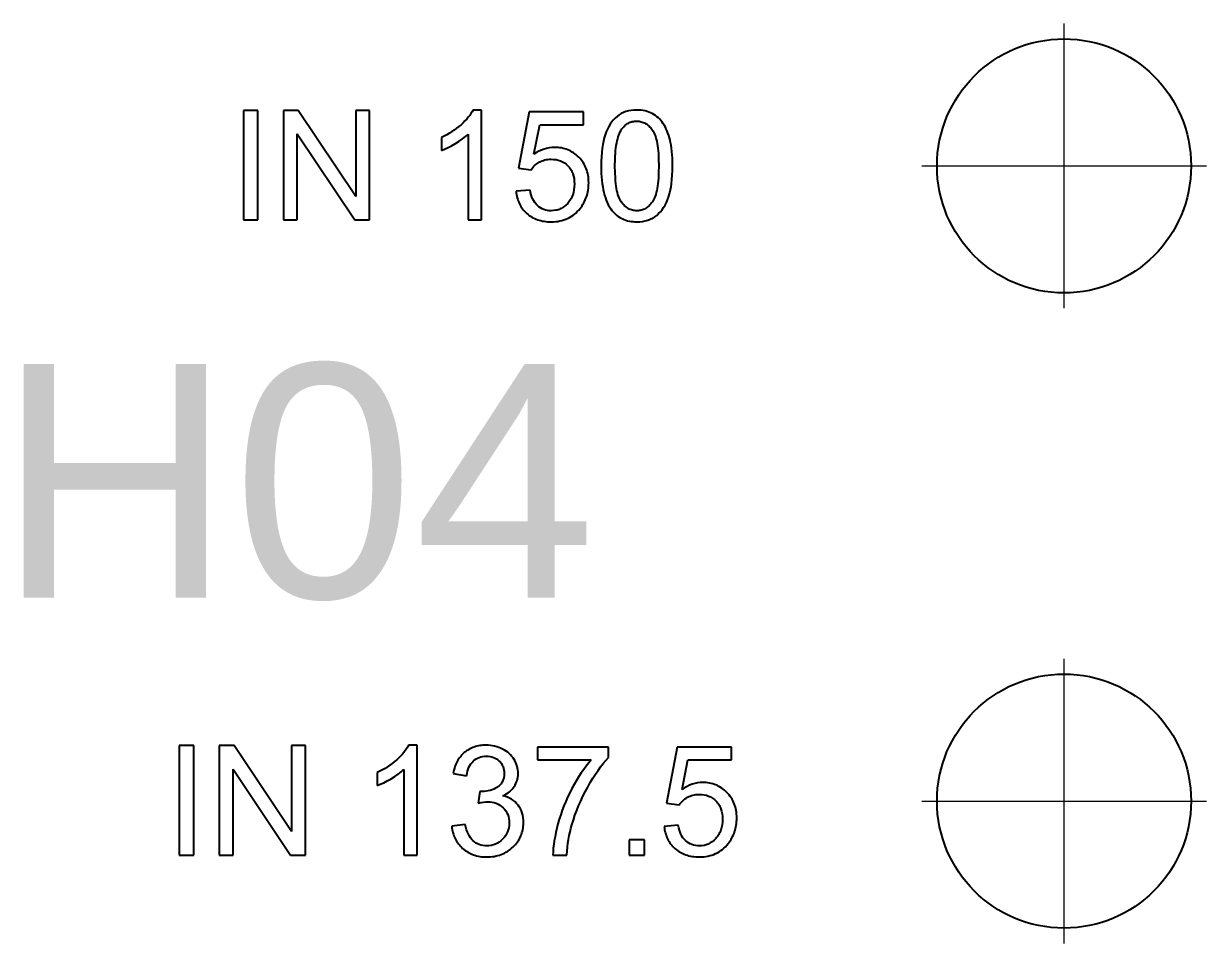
# Model space of a CAD drawing. Header units: millimetres. Extents: x 40 to 1360, y 134 to 546.
# Drawn here: x 313.45 to 336.73, y 401.63 to 419.73 of the extents above; entities that cross this region are included whole.
import ezdxf

# ---------------------------------------------------------------- set-up
doc = ezdxf.new("R2010")
doc.units = ezdxf.units.MM
doc.linetypes.add('WP_HIDDEN', pattern=[2.3, 1.5, -0.8])
for name, color, linetype, lineweight in [('ANNOTATIONS', 7, 'CONTINUOUS', 18), ('HIDDEN', 7, 'WP_HIDDEN', 13), ('VISIBLE', 7, 'CONTINUOUS', 25)]:
    doc.layers.add(name, color=color, linetype=linetype, lineweight=lineweight)
doc.styles.add('CJK', font='Arial Unicode.ttf')

msp = doc.modelspace()

# ---------------------------------------------------------------- linework, layer by layer
at = {"layer": 'ANNOTATIONS'}
for p, q in [((333.92538, 414.12538), (333.92538, 419.72538)), ((331.12538, 416.92538), (336.72538, 416.92538)), ((333.92538, 401.62538), (333.92538, 407.22538)), ((331.12538, 404.42538), (336.72538, 404.42538))]:
    msp.add_line(p, q, dxfattribs=at)
at = {"layer": 'HIDDEN', "ltscale": 2}
msp.add_line((321.97323, 403.63498), (321.98973, 403.60958), dxfattribs=at)
at = {"layer": 'VISIBLE'}
for p, q in [((317.77856, 418.01656), (317.77856, 415.86212)), ((318.06366, 418.01656), (317.77856, 418.01656)), ((318.06366, 415.86212), (318.06366, 418.01656)), ((318.56333, 418.01656), (318.56333, 415.86212)), ((318.85578, 418.01656), (318.56333, 418.01656)), ((319.98737, 416.32504), (318.85578, 418.01656)), ((319.98737, 418.01656), (319.98737, 416.32504)), ((320.26072, 418.01656), (319.98737, 418.01656)), ((320.26072, 415.86212), (320.26072, 418.01656)), ((322.27587, 417.99034), (322.25406, 417.95502)), ((322.29466, 418.02538), (322.27587, 417.99034)), ((322.46513, 418.02538), (322.29466, 418.02538)), ((322.46513, 415.86212), (322.46513, 418.02538)), ((323.39833, 417.98717), (323.18965, 416.88056)), ((324.46967, 417.98717), (323.39833, 417.98717)), ((324.46967, 417.7344), (324.46967, 417.98717)), ((325.30386, 417.99378), (325.25634, 417.97601)), ((325.35388, 418.00761), (325.30386, 417.99378)), ((325.40641, 418.01748), (325.35388, 418.00761)), ((325.46144, 418.0234), (325.40641, 418.01748)), ((325.51897, 418.02538), (325.46144, 418.0234)), ((325.56166, 418.02429), (325.51897, 418.02538)), ((325.60301, 418.02102), (325.56166, 418.02429)), ((325.64304, 418.01556), (325.60301, 418.02102)), ((325.68173, 418.00793), (325.64304, 418.01556)), ((325.71909, 417.99811), (325.68173, 418.00793)), ((325.75512, 417.98611), (325.71909, 417.99811)), ((325.78982, 417.97193), (325.75512, 417.98611)), ((322.09952, 417.77431), (322.05952, 417.73734)), ((322.13649, 417.811), (322.09952, 417.77431)), ((322.17043, 417.84742), (322.13649, 417.811)), ((322.20134, 417.88356), (322.17043, 417.84742)), ((322.22921, 417.91943), (322.20134, 417.88356)), ((322.25406, 417.95502), (322.22921, 417.91943)), ((325.02325, 417.78922), (324.99285, 417.74597)), ((325.05605, 417.82914), (325.02325, 417.78922)), ((325.09122, 417.86573), (325.05605, 417.82914)), ((325.12879, 417.89899), (325.09122, 417.86573)), ((325.1688, 417.92861), (325.12879, 417.89899)), ((325.21132, 417.95429), (325.1688, 417.92861)), ((325.25634, 417.97601), (325.21132, 417.95429)), ((325.31695, 417.74613), (325.33427, 417.75758)), ((325.33427, 417.75758), (325.35217, 417.76783)), ((325.35217, 417.76783), (325.37064, 417.77687)), ((325.37064, 417.77687), (325.38969, 417.78471)), ((325.38969, 417.78471), (325.40931, 417.79134)), ((325.40931, 417.79134), (325.42951, 417.79676)), ((325.42951, 417.79676), (325.45028, 417.80098)), ((325.45028, 417.80098), (325.47162, 417.804)), ((325.47162, 417.804), (325.49354, 417.8058)), ((325.49354, 417.8058), (325.51603, 417.80641)), ((325.51603, 417.80641), (325.53894, 417.80572)), ((325.53894, 417.80572), (325.56137, 417.80367)), ((325.56137, 417.80367), (325.58333, 417.80026)), ((325.58333, 417.80026), (325.60481, 417.79548)), ((325.60481, 417.79548), (325.62581, 417.78933)), ((325.62581, 417.78933), (325.64633, 417.78181)), ((325.64633, 417.78181), (325.66638, 417.77293)), ((325.66638, 417.77293), (325.68596, 417.76269)), ((325.68596, 417.76269), (325.70505, 417.75107)), ((325.70505, 417.75107), (325.72367, 417.73809)), ((325.82318, 417.95557), (325.78982, 417.97193)), ((325.85517, 417.93716), (325.82318, 417.95557)), ((325.88573, 417.91681), (325.85517, 417.93716)), ((325.91487, 417.89454), (325.88573, 417.91681)), ((325.94259, 417.87034), (325.91487, 417.89454)), ((325.96888, 417.8442), (325.94259, 417.87034)), ((325.99375, 417.81614), (325.96888, 417.8442)), ((326.01719, 417.78615), (325.99375, 417.81614)), ((326.03921, 417.75424), (326.01719, 417.78615)), ((326.05995, 417.72046), (326.03921, 417.75424)), ((318.83667, 417.5551), (319.96827, 415.86212)), ((318.83667, 415.86212), (318.83667, 417.5551)), ((321.77901, 417.53949), (321.72615, 417.51134)), ((321.83012, 417.56902), (321.77901, 417.53949)), ((321.87949, 417.59993), (321.83012, 417.56902)), ((321.92712, 417.63221), (321.87949, 417.59993)), ((321.973, 417.66588), (321.92712, 417.63221)), ((322.01713, 417.70092), (321.973, 417.66588)), ((322.05952, 417.73734), (322.01713, 417.70092)), ((322.14912, 417.5022), (322.17579, 417.52498)), ((322.17579, 417.52498), (322.2006, 417.54776)), ((322.2006, 417.54776), (322.2006, 415.86212)), ((323.49385, 417.15537), (323.60995, 417.7344)), ((323.60995, 417.7344), (324.46967, 417.7344)), ((324.89512, 417.53967), (324.8767, 417.47911)), ((324.91597, 417.59624), (324.89512, 417.53967)), ((324.93921, 417.64948), (324.91597, 417.59624)), ((324.96484, 417.69939), (324.93921, 417.64948)), ((324.99285, 417.74597), (324.96484, 417.69939)), ((325.15298, 417.49644), (325.16526, 417.53279)), ((325.16526, 417.53279), (325.1786, 417.56652)), ((325.1786, 417.56652), (325.19302, 417.59765)), ((325.19302, 417.59765), (325.2085, 417.62618)), ((325.2085, 417.62618), (325.22505, 417.6521)), ((325.22505, 417.6521), (325.25339, 417.68826)), ((325.25339, 417.68826), (325.26841, 417.70454)), ((325.26841, 417.70454), (325.28402, 417.71961)), ((325.28402, 417.71961), (325.3002, 417.73347)), ((325.3002, 417.73347), (325.31695, 417.74613)), ((325.72367, 417.73809), (325.74181, 417.72375)), ((325.74181, 417.72375), (325.75948, 417.70804)), ((325.75948, 417.70804), (325.77667, 417.69096)), ((325.77667, 417.69096), (325.79339, 417.67251)), ((325.79339, 417.67251), (325.80962, 417.6527)), ((325.80962, 417.6527), (325.82538, 417.63152)), ((325.82538, 417.63152), (325.84042, 417.60827)), ((325.84042, 417.60827), (325.85449, 417.58222)), ((325.85449, 417.58222), (325.86759, 417.55339)), ((325.86759, 417.55339), (325.87971, 417.52176)), ((325.87971, 417.52176), (325.89087, 417.48735)), ((326.07953, 417.68489), (326.05995, 417.72046)), ((326.09797, 417.64753), (326.07953, 417.68489)), ((326.11526, 417.60838), (326.09797, 417.64753)), ((326.13141, 417.56744), (326.11526, 417.60838)), ((326.1464, 417.5247), (326.13141, 417.56744)), ((326.16025, 417.48018), (326.1464, 417.5247)), ((321.72615, 417.51134), (321.67154, 417.48456)), ((321.67154, 417.48456), (321.67154, 417.22885)), ((321.73524, 417.25448), (321.80289, 417.2858)), ((321.80289, 417.2858), (321.87449, 417.32282)), ((321.87449, 417.32282), (321.95003, 417.36553)), ((321.95003, 417.36553), (322.02384, 417.41108)), ((322.02384, 417.41108), (322.0902, 417.45664)), ((322.0902, 417.45664), (322.14912, 417.5022)), ((323.84796, 417.28846), (323.79558, 417.28213)), ((323.90094, 417.29058), (323.84796, 417.28846)), ((323.93586, 417.28981), (323.90094, 417.29058)), ((323.9701, 417.28752), (323.93586, 417.28981)), ((324.00365, 417.2837), (323.9701, 417.28752)), ((324.03651, 417.27836), (324.00365, 417.2837)), ((324.84721, 417.344), (324.83616, 417.26945)), ((324.86073, 417.41388), (324.84721, 417.344)), ((324.8767, 417.47911), (324.86073, 417.41388)), ((325.1076, 417.27563), (325.11454, 417.325)), ((325.11454, 417.325), (325.12255, 417.37177)), ((325.12255, 417.37177), (325.13162, 417.41593)), ((325.13162, 417.41593), (325.14176, 417.45749)), ((325.14176, 417.45749), (325.15298, 417.49644)), ((325.89087, 417.48735), (325.90106, 417.45014)), ((325.90106, 417.45014), (325.91027, 417.41015)), ((325.91027, 417.41015), (325.91852, 417.36736)), ((325.91852, 417.36736), (325.9258, 417.32179)), ((325.9258, 417.32179), (325.9321, 417.27342)), ((326.17295, 417.43386), (326.16025, 417.48018)), ((326.18431, 417.3846), (326.17295, 417.43386)), ((326.19416, 417.33122), (326.18431, 417.3846)), ((326.2025, 417.27373), (326.19416, 417.33122)), ((321.67154, 417.22885), (321.73524, 417.25448)), ((323.54265, 417.18706), (323.49385, 417.15537)), ((323.59204, 417.21452), (323.54265, 417.18706)), ((323.64203, 417.23776), (323.59204, 417.21452)), ((323.69262, 417.25677), (323.64203, 417.23776)), ((323.7438, 417.27156), (323.69262, 417.25677)), ((323.73802, 417.04875), (323.76803, 417.05328)), ((323.79558, 417.28213), (323.7438, 417.27156)), ((323.76803, 417.05328), (323.79882, 417.056)), ((323.79882, 417.056), (323.83039, 417.05691)), ((323.83039, 417.05691), (323.8806, 417.05486)), ((323.8806, 417.05486), (323.92835, 417.04873)), ((324.06868, 417.27149), (324.03651, 417.27836)), ((324.10016, 417.26309), (324.06868, 417.27149)), ((324.13095, 417.25316), (324.10016, 417.26309)), ((324.16106, 417.24171), (324.13095, 417.25316)), ((324.19047, 417.22873), (324.16106, 417.24171)), ((324.2192, 417.21423), (324.19047, 417.22873)), ((324.24723, 417.19819), (324.2192, 417.21423)), ((324.27458, 417.18063), (324.24723, 417.19819)), ((324.30124, 417.16154), (324.27458, 417.18063)), ((324.32721, 417.14093), (324.30124, 417.16154)), ((324.35249, 417.11879), (324.32721, 417.14093)), ((324.37709, 417.09512), (324.35249, 417.11879)), ((324.40058, 417.07025), (324.37709, 417.09512)), ((324.42255, 417.04451), (324.40058, 417.07025)), ((324.82141, 417.10637), (324.81773, 417.01784)), ((324.82756, 417.19024), (324.82141, 417.10637)), ((324.83616, 417.26945), (324.82756, 417.19024)), ((325.08838, 416.92464), (325.09051, 417.05206)), ((325.09051, 417.05206), (325.09318, 417.11186)), ((325.09318, 417.11186), (325.09692, 417.16906)), ((325.09692, 417.16906), (325.10172, 417.22365)), ((325.10172, 417.22365), (325.1076, 417.27563)), ((325.9321, 417.27342), (325.93744, 417.22227)), ((325.93744, 417.22227), (325.9418, 417.16832)), ((325.9418, 417.16832), (325.94763, 417.05206)), ((325.94763, 417.05206), (325.94957, 416.92464)), ((326.20932, 417.21214), (326.2025, 417.27373)), ((326.21462, 417.14643), (326.20932, 417.21214)), ((326.21841, 417.07661), (326.21462, 417.14643)), ((326.22069, 417.00268), (326.21841, 417.07661)), ((323.18965, 416.88056), (323.43801, 416.84822)), ((323.43801, 416.84822), (323.45339, 416.87083)), ((323.45339, 416.87083), (323.47016, 416.89236)), ((323.47016, 416.89236), (323.4883, 416.91281)), ((323.4883, 416.91281), (323.50782, 416.93218)), ((323.50782, 416.93218), (323.52871, 416.95047)), ((323.52871, 416.95047), (323.55099, 416.96768)), ((323.55099, 416.96768), (323.57464, 416.98381)), ((323.57464, 416.98381), (323.59967, 416.99886)), ((323.59967, 416.99886), (323.62577, 417.01246)), ((323.62577, 417.01246), (323.65266, 417.02426)), ((323.65266, 417.02426), (323.68033, 417.03423)), ((323.68033, 417.03423), (323.70878, 417.0424)), ((323.70878, 417.0424), (323.73802, 417.04875)), ((323.92835, 417.04873), (323.97365, 417.03852)), ((323.97365, 417.03852), (324.01648, 417.02421)), ((324.01648, 417.02421), (324.05686, 417.00582)), ((324.05686, 417.00582), (324.09479, 416.98334)), ((324.09479, 416.98334), (324.13025, 416.95677)), ((324.13025, 416.95677), (324.16326, 416.92611)), ((324.16326, 416.92611), (324.17865, 416.90939)), ((324.17865, 416.90939), (324.19305, 416.89192)), ((324.19305, 416.89192), (324.20646, 416.87371)), ((324.20646, 416.87371), (324.21888, 416.85475)), ((324.21888, 416.85475), (324.2303, 416.83504)), ((324.2303, 416.83504), (324.24072, 416.81458)), ((324.44301, 417.0179), (324.42255, 417.04451)), ((324.46196, 416.99041), (324.44301, 417.0179)), ((324.47939, 416.96205), (324.46196, 416.99041)), ((324.4953, 416.93282), (324.47939, 416.96205)), ((324.5097, 416.90271), (324.4953, 416.93282)), ((324.52258, 416.87174), (324.5097, 416.90271)), ((324.53394, 416.83989), (324.52258, 416.87174)), ((324.5438, 416.80717), (324.53394, 416.83989)), ((324.81773, 417.01784), (324.8165, 416.92464)), ((324.8165, 416.92464), (324.81733, 416.8501)), ((324.81733, 416.8501), (324.81983, 416.77819)), ((325.09032, 416.79756), (325.08838, 416.92464)), ((325.94957, 416.92464), (325.94763, 416.79789)), ((326.21657, 416.7442), (326.22023, 416.83214)), ((326.22023, 416.83214), (326.22144, 416.92464)), ((326.22144, 416.92464), (326.22069, 417.00268)), ((324.24072, 416.81458), (324.25016, 416.79338)), ((324.25016, 416.79338), (324.2586, 416.77144)), ((324.2586, 416.77144), (324.2725, 416.72531)), ((324.2725, 416.72531), (324.28244, 416.67619)), ((324.28244, 416.67619), (324.28839, 416.62409)), ((324.28839, 416.62409), (324.29038, 416.569)), ((324.55213, 416.77357), (324.5438, 416.80717)), ((324.55895, 416.73911), (324.55213, 416.77357)), ((324.56426, 416.70377), (324.55895, 416.73911)), ((324.56804, 416.66755), (324.56426, 416.70377)), ((324.57032, 416.63047), (324.56804, 416.66755)), ((324.57108, 416.59251), (324.57032, 416.63047)), ((324.57041, 416.55627), (324.57108, 416.59251)), ((324.81983, 416.77819), (324.82399, 416.70892)), ((324.82399, 416.70892), (324.82982, 416.6423)), ((324.82982, 416.6423), (324.83731, 416.57831)), ((325.09614, 416.68156), (325.09032, 416.79756)), ((325.1005, 416.62772), (325.09614, 416.68156)), ((325.10584, 416.57666), (325.1005, 416.62772)), ((325.93744, 416.62843), (325.9321, 416.57745)), ((325.9418, 416.68216), (325.93744, 416.62843)), ((325.94763, 416.79789), (325.9418, 416.68216)), ((326.20197, 416.58204), (326.21049, 416.66084)), ((326.21049, 416.66084), (326.21657, 416.7442)), ((323.42037, 416.44996), (323.14262, 416.42645)), ((323.14262, 416.42645), (323.14655, 416.39288)), ((323.14655, 416.39288), (323.15172, 416.36015)), ((323.15172, 416.36015), (323.15814, 416.32827)), ((323.42936, 416.40083), (323.42037, 416.44996)), ((323.4409, 416.35485), (323.42936, 416.40083)), ((323.45499, 416.31201), (323.4409, 416.35485)), ((324.25731, 416.35444), (324.24853, 416.33092)), ((324.27178, 416.40367), (324.25731, 416.35444)), ((324.28211, 416.45584), (324.27178, 416.40367)), ((324.28831, 416.51095), (324.28211, 416.45584)), ((324.29038, 416.569), (324.28831, 416.51095)), ((324.53845, 416.35181), (324.5471, 416.38433)), ((324.5471, 416.38433), (324.55443, 416.41748)), ((324.55443, 416.41748), (324.56042, 416.45125)), ((324.56042, 416.45125), (324.56508, 416.48563)), ((324.56508, 416.48563), (324.56841, 416.52064)), ((324.56841, 416.52064), (324.57041, 416.55627)), ((324.83731, 416.57831), (324.84647, 416.51697)), ((324.84647, 416.51697), (324.85729, 416.45826)), ((324.85729, 416.45826), (324.86977, 416.4022)), ((324.86977, 416.4022), (324.88392, 416.34878)), ((325.11215, 416.52836), (325.10584, 416.57666)), ((325.11942, 416.48284), (325.11215, 416.52836)), ((325.12767, 416.4401), (325.11942, 416.48284)), ((325.13689, 416.40012), (325.12767, 416.4401)), ((325.14707, 416.36292), (325.13689, 416.40012)), ((325.15823, 416.32849), (325.14707, 416.36292)), ((325.89087, 416.3639), (325.87971, 416.32945)), ((325.90106, 416.4011), (325.89087, 416.3639)), ((325.91027, 416.44105), (325.90106, 416.4011)), ((325.91852, 416.48376), (325.91027, 416.44105)), ((325.9258, 416.52923), (325.91852, 416.48376)), ((325.9321, 416.57745), (325.9258, 416.52923)), ((326.14355, 416.31255), (326.16181, 416.37307)), ((326.16181, 416.37307), (326.17763, 416.43816)), ((326.17763, 416.43816), (326.19102, 416.50782)), ((326.19102, 416.50782), (326.20197, 416.58204)), ((323.15814, 416.32827), (323.16581, 416.29721)), ((323.16581, 416.29721), (323.17472, 416.267)), ((323.17472, 416.267), (323.18488, 416.23763)), ((323.18488, 416.23763), (323.19629, 416.20909)), ((323.19629, 416.20909), (323.20893, 416.18139)), ((323.20893, 416.18139), (323.22283, 416.15453)), ((323.22283, 416.15453), (323.23797, 416.12851)), ((323.23797, 416.12851), (323.25436, 416.10332)), ((323.47163, 416.27232), (323.45499, 416.31201)), ((323.49081, 416.23578), (323.47163, 416.27232)), ((323.51255, 416.20238), (323.49081, 416.23578)), ((323.53683, 416.17213), (323.51255, 416.20238)), ((323.56366, 416.14502), (323.53683, 416.17213)), ((323.59249, 416.12108), (323.56366, 416.14502)), ((323.62277, 416.10033), (323.59249, 416.12108)), ((324.08831, 416.12389), (324.05065, 416.09914)), ((324.12413, 416.15315), (324.08831, 416.12389)), ((324.15812, 416.1869), (324.12413, 416.15315)), ((324.17413, 416.20527), (324.15812, 416.1869)), ((324.18912, 416.22438), (324.17413, 416.20527)), ((324.20307, 416.24422), (324.18912, 416.22438)), ((324.21598, 416.26479), (324.20307, 416.24422)), ((324.22787, 416.2861), (324.21598, 416.26479)), ((324.23871, 416.30814), (324.22787, 416.2861)), ((324.24853, 416.33092), (324.23871, 416.30814)), ((324.42124, 416.11392), (324.44056, 416.14148)), ((324.44056, 416.14148), (324.45854, 416.16967)), ((324.45854, 416.16967), (324.47518, 416.19847)), ((324.47518, 416.19847), (324.4905, 416.2279)), ((324.4905, 416.2279), (324.50448, 416.25795)), ((324.50448, 416.25795), (324.51714, 416.28861)), ((324.51714, 416.28861), (324.52846, 416.3199)), ((324.52846, 416.3199), (324.53845, 416.35181)), ((324.88392, 416.34878), (324.89974, 416.29799)), ((324.89974, 416.29799), (324.91722, 416.24985)), ((324.91722, 416.24985), (324.93636, 416.20435)), ((324.93636, 416.20435), (324.95717, 416.16149)), ((324.95717, 416.16149), (324.97965, 416.12127)), ((324.97965, 416.12127), (325.00379, 416.0837)), ((325.17036, 416.29683), (325.15823, 416.32849)), ((325.18345, 416.26795), (325.17036, 416.29683)), ((325.19752, 416.24184), (325.18345, 416.26795)), ((325.21256, 416.2185), (325.19752, 416.24184)), ((325.24451, 416.17734), (325.21256, 416.2185)), ((325.26117, 416.15882), (325.24451, 416.17734)), ((325.27828, 416.14167), (325.26117, 416.15882)), ((325.29584, 416.12589), (325.27828, 416.14167)), ((325.31386, 416.11148), (325.29584, 416.12589)), ((325.7421, 416.12623), (325.72408, 416.11177)), ((325.75967, 416.14208), (325.7421, 416.12623)), ((325.77678, 416.1593), (325.75967, 416.14208)), ((325.79343, 416.1779), (325.77678, 416.1593)), ((325.80963, 416.19788), (325.79343, 416.1779)), ((325.82538, 416.21923), (325.80963, 416.19788)), ((325.84042, 416.24266), (325.82538, 416.21923)), ((325.85449, 416.26883), (325.84042, 416.24266)), ((325.86759, 416.29777), (325.85449, 416.26883)), ((325.87971, 416.32945), (325.86759, 416.29777)), ((326.04638, 416.10607), (326.07429, 416.15273)), ((326.07429, 416.15273), (326.09979, 416.2027)), ((326.09979, 416.2027), (326.12288, 416.25597)), ((326.12288, 416.25597), (326.14355, 416.31255)), ((323.25436, 416.10332), (323.27199, 416.07898)), ((323.27199, 416.07898), (323.29087, 416.05547)), ((323.29087, 416.05547), (323.31099, 416.0328)), ((323.31099, 416.0328), (323.33236, 416.01097)), ((323.33236, 416.01097), (323.35498, 415.98997)), ((323.35498, 415.98997), (323.37864, 415.97004)), ((323.37864, 415.97004), (323.40314, 415.9514)), ((323.40314, 415.9514), (323.42849, 415.93404)), ((323.42849, 415.93404), (323.45468, 415.91796)), ((323.45468, 415.91796), (323.48172, 415.90318)), ((323.48172, 415.90318), (323.5096, 415.88967)), ((323.5096, 415.88967), (323.53832, 415.87746)), ((323.65449, 416.08278), (323.62277, 416.10033)), ((323.68766, 416.06841), (323.65449, 416.08278)), ((323.72227, 416.05724), (323.68766, 416.06841)), ((323.75834, 416.04926), (323.72227, 416.05724)), ((323.79585, 416.04448), (323.75834, 416.04926)), ((323.8348, 416.04288), (323.79585, 416.04448)), ((323.88165, 416.04513), (323.8348, 416.04288)), ((323.92665, 416.05188), (323.88165, 416.04513)), ((323.94847, 416.05695), (323.92665, 416.05188)), ((323.96982, 416.06313), (323.94847, 416.05695)), ((323.99072, 416.07045), (323.96982, 416.06313)), ((324.01116, 416.07889), (323.99072, 416.07045)), ((324.03113, 416.08845), (324.01116, 416.07889)), ((324.05065, 416.09914), (324.03113, 416.08845)), ((324.11959, 415.87545), (324.15554, 415.89078)), ((324.15554, 415.89078), (324.19032, 415.90815)), ((324.19032, 415.90815), (324.2239, 415.92756)), ((324.2239, 415.92756), (324.25631, 415.94902)), ((324.25631, 415.94902), (324.28753, 415.97252)), ((324.28753, 415.97252), (324.31757, 415.99807)), ((324.31757, 415.99807), (324.34643, 416.02566)), ((324.34643, 416.02566), (324.37411, 416.05529)), ((324.37411, 416.05529), (324.4006, 416.08697)), ((324.4006, 416.08697), (324.42124, 416.11392)), ((325.00379, 416.0837), (325.02959, 416.04876)), ((325.02959, 416.04876), (325.05234, 416.02171)), ((325.05234, 416.02171), (325.07614, 415.9964)), ((325.07614, 415.9964), (325.10098, 415.97284)), ((325.10098, 415.97284), (325.12686, 415.95103)), ((325.12686, 415.95103), (325.15379, 415.93096)), ((325.15379, 415.93096), (325.18177, 415.91264)), ((325.18177, 415.91264), (325.21078, 415.89606)), ((325.21078, 415.89606), (325.24085, 415.88122)), ((325.33233, 416.09845), (325.31386, 416.11148)), ((325.35125, 416.08678), (325.33233, 416.09845)), ((325.37063, 416.07649), (325.35125, 416.08678)), ((325.39046, 416.06758), (325.37063, 416.07649)), ((325.41075, 416.06003), (325.39046, 416.06758)), ((325.43148, 416.05386), (325.41075, 416.06003)), ((325.45268, 416.04905), (325.43148, 416.05386)), ((325.47432, 416.04562), (325.45268, 416.04905)), ((325.49642, 416.04357), (325.47432, 416.04562)), ((325.51897, 416.04288), (325.49642, 416.04357)), ((325.54152, 416.04357), (325.51897, 416.04288)), ((325.56362, 416.04564), (325.54152, 416.04357)), ((325.58527, 416.04908), (325.56362, 416.04564)), ((325.60646, 416.0539), (325.58527, 416.04908)), ((325.6272, 416.0601), (325.60646, 416.0539)), ((325.64748, 416.06768), (325.6272, 416.0601)), ((325.66731, 416.07664), (325.64748, 416.06768)), ((325.68669, 416.08697), (325.66731, 416.07664)), ((325.70561, 416.09868), (325.68669, 416.08697)), ((325.72408, 416.11177), (325.70561, 416.09868)), ((325.78287, 415.87504), (325.828, 415.89688)), ((325.828, 415.89688), (325.87059, 415.92271)), ((325.87059, 415.92271), (325.91062, 415.9525)), ((325.91062, 415.9525), (325.94818, 415.98593)), ((325.94818, 415.98593), (325.98332, 416.02267)), ((325.98332, 416.02267), (326.01605, 416.06272)), ((326.01605, 416.06272), (326.04638, 416.10607)), ((317.77856, 415.86212), (318.06366, 415.86212)), ((318.56333, 415.86212), (318.83667, 415.86212)), ((319.96827, 415.86212), (320.26072, 415.86212)), ((322.2006, 415.86212), (322.46513, 415.86212)), ((323.53832, 415.87746), (323.56789, 415.86653)), ((323.56789, 415.86653), (323.5983, 415.85688)), ((323.5983, 415.85688), (323.62955, 415.84853)), ((323.62955, 415.84853), (323.66165, 415.84145)), ((323.66165, 415.84145), (323.69459, 415.83567)), ((323.69459, 415.83567), (323.72838, 415.83117)), ((323.72838, 415.83117), (323.76301, 415.82795)), ((323.76301, 415.82795), (323.79848, 415.82602)), ((323.79848, 415.82602), (323.8348, 415.82538)), ((323.8348, 415.82538), (323.87903, 415.8264)), ((323.87903, 415.8264), (323.92208, 415.82947)), ((323.92208, 415.82947), (323.96395, 415.83458)), ((323.96395, 415.83458), (324.00463, 415.84173)), ((324.00463, 415.84173), (324.04414, 415.85092)), ((324.04414, 415.85092), (324.08245, 415.86216)), ((324.08245, 415.86216), (324.11959, 415.87545)), ((325.24085, 415.88122), (325.27196, 415.86814)), ((325.27196, 415.86814), (325.30411, 415.85679)), ((325.30411, 415.85679), (325.33731, 415.84719)), ((325.33731, 415.84719), (325.37155, 415.83934)), ((325.37155, 415.83934), (325.40684, 415.83323)), ((325.40684, 415.83323), (325.44317, 415.82887)), ((325.44317, 415.82887), (325.48055, 415.82625)), ((325.48055, 415.82625), (325.51897, 415.82538)), ((325.51897, 415.82538), (325.57685, 415.82737)), ((325.57685, 415.82737), (325.63218, 415.83332)), ((325.63218, 415.83332), (325.68496, 415.84326)), ((325.68496, 415.84326), (325.73519, 415.85716)), ((325.73519, 415.85716), (325.78287, 415.87504)), ((316.51542, 405.51657), (316.51542, 403.36356)), ((316.80033, 405.51657), (316.51542, 405.51657)), ((316.80033, 403.36356), (316.80033, 405.51657)), ((317.29967, 405.51657), (317.29967, 403.36356)), ((317.59192, 405.51657), (317.29967, 405.51657)), ((318.72276, 403.82618), (317.59192, 405.51657)), ((318.72276, 405.51657), (318.72276, 403.82618)), ((318.99593, 405.51657), (318.72276, 405.51657)), ((318.99593, 403.36356), (318.99593, 405.51657)), ((320.9631, 405.4195), (320.93525, 405.38366)), ((320.98793, 405.45507), (320.9631, 405.4195)), ((321.00973, 405.49036), (320.98793, 405.45507)), ((321.0285, 405.52538), (321.00973, 405.49036)), ((321.19887, 405.52538), (321.0285, 405.52538)), ((321.19887, 403.36356), (321.19887, 405.52538)), ((322.19148, 405.42891), (322.16836, 405.4135)), ((322.21525, 405.44318), (322.19148, 405.42891)), ((322.23967, 405.45631), (322.21525, 405.44318)), ((322.26474, 405.4683), (322.23967, 405.45631)), ((322.29047, 405.47914), (322.26474, 405.4683)), ((322.31686, 405.48885), (322.29047, 405.47914)), ((322.34389, 405.49741), (322.31686, 405.48885)), ((322.37159, 405.50483), (322.34389, 405.49741)), ((322.39993, 405.51111), (322.37159, 405.50483)), ((322.42893, 405.51625), (322.39993, 405.51111)), ((322.45858, 405.52024), (322.42893, 405.51625)), ((322.48889, 405.5231), (322.45858, 405.52024)), ((322.55147, 405.52538), (322.48889, 405.5231)), ((322.59509, 405.5242), (322.55147, 405.52538)), ((322.63784, 405.52065), (322.59509, 405.5242)), ((322.67972, 405.51474), (322.63784, 405.52065)), ((322.72073, 405.50647), (322.67972, 405.51474)), ((322.76086, 405.49583), (322.72073, 405.50647)), ((322.80013, 405.48283), (322.76086, 405.49583)), ((322.83852, 405.46747), (322.80013, 405.48283)), ((322.87603, 405.44974), (322.83852, 405.46747)), ((322.91203, 405.42998), (322.87603, 405.44974)), ((322.94584, 405.40849), (322.91203, 405.42998)), ((323.56629, 405.48866), (323.56629, 405.23459)), ((324.96001, 405.48866), (323.56629, 405.48866)), ((324.96001, 405.28306), (324.96001, 405.48866)), ((326.31262, 405.48719), (326.10407, 404.38132)), ((327.38324, 405.48719), (326.31262, 405.48719)), ((327.38324, 405.23459), (327.38324, 405.48719)), ((320.75116, 405.20113), (320.70706, 405.16612)), ((320.79352, 405.23753), (320.75116, 405.20113)), ((320.8335, 405.27447), (320.79352, 405.23753)), ((320.87044, 405.31114), (320.8335, 405.27447)), ((320.90436, 405.34754), (320.87044, 405.31114)), ((320.93525, 405.38366), (320.90436, 405.34754)), ((321.98311, 405.2032), (321.96982, 405.17698)), ((321.99736, 405.22848), (321.98311, 405.2032)), ((322.01258, 405.25282), (321.99736, 405.22848)), ((322.02875, 405.27623), (322.01258, 405.25282)), ((322.04589, 405.29871), (322.02875, 405.27623)), ((322.064, 405.32024), (322.04589, 405.29871)), ((322.08307, 405.34085), (322.064, 405.32024)), ((322.1031, 405.36052), (322.08307, 405.34085)), ((322.1241, 405.37925), (322.1031, 405.36052)), ((322.1459, 405.39695), (322.1241, 405.37925)), ((322.16836, 405.4135), (322.1459, 405.39695)), ((322.25352, 405.15657), (322.27578, 405.18535)), ((322.27578, 405.18535), (322.30033, 405.21109)), ((322.30033, 405.21109), (322.32684, 405.23381)), ((322.32684, 405.23381), (322.35495, 405.2535)), ((322.35495, 405.2535), (322.38466, 405.27016)), ((322.38466, 405.27016), (322.41599, 405.28379)), ((322.41599, 405.28379), (322.44892, 405.29439)), ((322.44892, 405.29439), (322.48345, 405.30196)), ((322.48345, 405.30196), (322.51959, 405.30651)), ((322.51959, 405.30651), (322.55734, 405.30802)), ((322.55734, 405.30802), (322.59537, 405.30653)), ((322.59537, 405.30653), (322.6316, 405.30206)), ((322.6316, 405.30206), (322.66604, 405.2946)), ((322.66604, 405.2946), (322.6987, 405.28416)), ((322.6987, 405.28416), (322.72956, 405.27073)), ((322.72956, 405.27073), (322.75864, 405.25433)), ((322.75864, 405.25433), (322.78592, 405.23494)), ((322.78592, 405.23494), (322.81142, 405.21256)), ((322.81142, 405.21256), (322.83448, 405.18792)), ((322.83448, 405.18792), (322.85446, 405.16171)), ((322.97747, 405.38527), (322.94584, 405.40849)), ((323.00693, 405.36034), (322.97747, 405.38527)), ((323.0342, 405.33369), (323.00693, 405.36034)), ((323.05929, 405.30531), (323.0342, 405.33369)), ((323.0822, 405.27522), (323.05929, 405.30531)), ((323.10294, 405.2434), (323.0822, 405.27522)), ((323.12135, 405.21047), (323.10294, 405.2434)), ((323.13731, 405.17704), (323.12135, 405.21047)), ((323.56629, 405.23459), (324.62076, 405.23459)), ((324.62076, 405.23459), (324.57082, 405.17567)), ((324.85744, 405.16465), (324.90867, 405.2261)), ((324.90867, 405.2261), (324.96001, 405.28306)), ((326.40808, 404.65595), (326.5241, 405.23459)), ((326.5241, 405.23459), (327.38324, 405.23459)), ((317.57283, 405.05542), (318.70367, 403.36356)), ((317.57283, 403.36356), (317.57283, 405.05542)), ((320.46038, 405.01168), (320.40581, 404.98492)), ((320.40581, 404.98492), (320.40581, 404.72938)), ((320.5132, 405.03981), (320.46038, 405.01168)), ((320.56428, 405.06932), (320.5132, 405.03981)), ((320.61362, 405.10021), (320.56428, 405.06932)), ((320.66121, 405.13248), (320.61362, 405.10021)), ((320.70706, 405.16612), (320.66121, 405.13248)), ((320.75786, 404.91149), (320.82418, 404.95702)), ((320.82418, 404.95702), (320.88306, 405.00255)), ((320.88306, 405.00255), (320.90972, 405.02531)), ((320.90972, 405.02531), (320.93451, 405.04808)), ((320.93451, 405.04808), (320.93451, 403.36356)), ((321.91785, 405.03189), (321.90381, 404.9673)), ((321.90381, 404.9673), (322.16816, 404.92031)), ((321.93575, 405.09273), (321.91785, 405.03189)), ((321.94614, 405.12175), (321.93575, 405.09273)), ((321.9575, 405.14984), (321.94614, 405.12175)), ((321.96982, 405.17698), (321.9575, 405.14984)), ((322.16816, 404.92031), (322.17665, 404.96726)), ((322.17665, 404.96726), (322.18743, 405.01118)), ((322.18743, 405.01118), (322.20051, 405.05207)), ((322.20051, 405.05207), (322.21589, 405.08993)), ((322.21589, 405.08993), (322.23356, 405.12477)), ((322.23356, 405.12477), (322.25352, 405.15657)), ((322.85446, 405.16171), (322.87138, 405.13394)), ((322.87138, 405.13394), (322.88521, 405.10462)), ((322.88521, 405.10462), (322.89598, 405.07373)), ((322.89598, 405.07373), (322.90366, 405.04128)), ((322.90366, 405.04128), (322.90828, 405.00728)), ((322.90981, 404.97171), (322.9077, 404.9273)), ((322.90828, 405.00728), (322.90981, 404.97171)), ((323.15082, 405.1431), (323.13731, 405.17704)), ((323.16187, 405.10866), (323.15082, 405.1431)), ((323.17046, 405.07371), (323.16187, 405.10866)), ((323.1766, 405.03825), (323.17046, 405.07371)), ((323.18028, 405.0023), (323.1766, 405.03825)), ((323.18151, 404.96583), (323.18028, 405.0023)), ((323.18034, 404.93134), (323.18151, 404.96583)), ((324.42525, 404.97923), (324.37815, 404.90719)), ((324.47306, 405.048), (324.42525, 404.97923)), ((324.52158, 405.11348), (324.47306, 405.048)), ((324.57082, 405.17567), (324.52158, 405.11348)), ((324.65367, 404.87386), (324.70444, 404.9533)), ((324.70444, 404.9533), (324.75532, 405.02825)), ((324.75532, 405.02825), (324.80632, 405.0987)), ((324.80632, 405.0987), (324.85744, 405.16465)), ((320.40581, 404.72938), (320.46946, 404.75499)), ((320.46946, 404.75499), (320.53707, 404.78629)), ((320.53707, 404.78629), (320.60862, 404.82328)), ((320.60862, 404.82328), (320.68411, 404.86597)), ((320.68411, 404.86597), (320.75786, 404.91149)), ((322.80637, 404.72353), (322.79106, 404.7114)), ((322.82062, 404.73641), (322.80637, 404.72353)), ((322.83381, 404.75004), (322.82062, 404.73641)), ((322.84595, 404.76441), (322.83381, 404.75004)), ((322.85703, 404.77952), (322.84595, 404.76441)), ((322.86706, 404.79539), (322.85703, 404.77952)), ((322.87603, 404.81199), (322.86706, 404.79539)), ((322.88395, 404.82935), (322.87603, 404.81199)), ((322.89081, 404.84745), (322.88395, 404.82935)), ((322.89662, 404.86629), (322.89081, 404.84745)), ((322.90137, 404.88588), (322.89662, 404.86629)), ((322.9077, 404.9273), (322.90137, 404.88588)), ((323.10661, 404.71176), (323.12416, 404.74079)), ((323.12416, 404.74079), (323.13938, 404.7706)), ((323.13938, 404.7706), (323.15225, 404.80119)), ((323.15225, 404.80119), (323.16278, 404.83256)), ((323.16278, 404.83256), (323.17098, 404.8647)), ((323.17098, 404.8647), (323.17683, 404.89763)), ((323.17683, 404.89763), (323.18034, 404.93134)), ((324.28609, 404.75326), (324.24112, 404.67137)), ((324.33176, 404.83187), (324.28609, 404.75326)), ((324.37815, 404.90719), (324.33176, 404.83187)), ((324.55247, 404.70148), (324.60301, 404.78992)), ((324.60301, 404.78992), (324.65367, 404.87386)), ((326.55616, 404.73829), (326.5062, 404.71507)), ((326.60671, 404.75729), (326.55616, 404.73829)), ((326.65786, 404.77207), (326.60671, 404.75729)), ((326.7096, 404.78262), (326.65786, 404.77207)), ((326.76195, 404.78896), (326.7096, 404.78262)), ((326.81489, 404.79107), (326.76195, 404.78896)), ((326.84979, 404.7903), (326.81489, 404.79107)), ((326.884, 404.78801), (326.84979, 404.7903)), ((326.91753, 404.7842), (326.884, 404.78801)), ((326.95037, 404.77886), (326.91753, 404.7842)), ((326.98252, 404.77199), (326.95037, 404.77886)), ((327.01398, 404.7636), (326.98252, 404.77199)), ((327.04475, 404.75368), (327.01398, 404.7636)), ((327.07483, 404.74223), (327.04475, 404.75368)), ((327.10423, 404.72926), (327.07483, 404.74223)), ((327.13294, 404.71477), (327.10423, 404.72926)), ((322.4281, 404.61483), (322.39873, 404.38279)), ((322.47069, 404.61189), (322.4281, 404.61483)), ((322.51239, 404.61327), (322.47069, 404.61189)), ((322.55303, 404.6174), (322.51239, 404.61327)), ((322.59261, 404.62429), (322.55303, 404.6174)), ((322.63114, 404.63392), (322.59261, 404.62429)), ((322.66861, 404.64632), (322.63114, 404.63392)), ((322.70503, 404.66146), (322.66861, 404.64632)), ((322.74039, 404.67936), (322.70503, 404.66146)), ((322.7747, 404.70001), (322.74039, 404.67936)), ((322.79106, 404.7114), (322.7747, 404.70001)), ((322.88485, 404.52965), (322.92044, 404.54727)), ((322.93125, 404.51716), (322.88485, 404.52965)), ((322.92044, 404.54727), (322.95378, 404.56637)), ((322.97498, 404.5017), (322.93125, 404.51716)), ((322.95378, 404.56637), (322.98487, 404.58693)), ((323.01606, 404.48329), (322.97498, 404.5017)), ((322.98487, 404.58693), (323.01372, 404.60896)), ((323.01372, 404.60896), (323.04031, 404.63245)), ((323.04031, 404.63245), (323.06466, 404.65742)), ((323.06466, 404.65742), (323.08676, 404.68386)), ((323.08676, 404.68386), (323.10661, 404.71176)), ((324.15709, 404.50271), (324.11896, 404.41718)), ((324.19781, 404.58744), (324.15709, 404.50271)), ((324.24112, 404.67137), (324.19781, 404.58744)), ((324.41393, 404.42653), (324.45724, 404.51882)), ((324.45724, 404.51882), (324.50342, 404.61047)), ((324.50342, 404.61047), (324.55247, 404.70148)), ((326.45684, 404.68762), (326.40808, 404.65595)), ((326.5062, 404.71507), (326.45684, 404.68762)), ((326.46517, 404.46838), (326.48881, 404.4845)), ((326.48881, 404.4845), (326.51382, 404.49954)), ((326.51382, 404.49954), (326.53991, 404.51314)), ((326.53991, 404.51314), (326.56678, 404.52492)), ((326.56678, 404.52492), (326.59443, 404.53489)), ((326.59443, 404.53489), (326.62286, 404.54305)), ((326.62286, 404.54305), (326.65208, 404.5494)), ((326.65208, 404.5494), (326.68207, 404.55393)), ((326.68207, 404.55393), (326.71284, 404.55665)), ((326.71284, 404.55665), (326.74439, 404.55756)), ((326.74439, 404.55756), (326.79457, 404.55551)), ((326.79457, 404.55551), (326.84229, 404.54939)), ((326.84229, 404.54939), (326.88755, 404.53917)), ((326.88755, 404.53917), (326.93036, 404.52488)), ((326.93036, 404.52488), (326.97071, 404.5065)), ((326.97071, 404.5065), (327.00861, 404.48403)), ((327.00861, 404.48403), (327.04405, 404.45748)), ((327.16095, 404.69874), (327.13294, 404.71477)), ((327.18828, 404.68119), (327.16095, 404.69874)), ((327.21493, 404.66212), (327.18828, 404.68119)), ((327.24088, 404.64152), (327.21493, 404.66212)), ((327.26614, 404.61939), (327.24088, 404.64152)), ((327.29072, 404.59574), (327.26614, 404.61939)), ((327.3142, 404.57089), (327.29072, 404.59574)), ((327.33616, 404.54516), (327.3142, 404.57089)), ((327.3566, 404.51857), (327.33616, 404.54516)), ((327.37553, 404.4911), (327.3566, 404.51857)), ((327.39295, 404.46276), (327.37553, 404.4911)), ((322.39873, 404.38279), (322.45224, 404.39564)), ((322.45224, 404.39564), (322.50117, 404.40482)), ((322.50117, 404.40482), (322.5455, 404.41033)), ((322.5455, 404.41033), (322.58525, 404.41216)), ((322.58525, 404.41216), (322.63013, 404.41031)), ((322.63013, 404.41031), (322.673, 404.40477)), ((322.673, 404.40477), (322.71384, 404.39554)), ((322.71384, 404.39554), (322.75267, 404.38261)), ((322.75267, 404.38261), (322.78948, 404.36598)), ((322.78948, 404.36598), (322.82427, 404.34566)), ((322.82427, 404.34566), (322.85703, 404.32165)), ((322.85703, 404.32165), (322.88778, 404.29394)), ((322.88778, 404.29394), (322.91566, 404.26338)), ((322.91566, 404.26338), (322.93983, 404.23083)), ((323.05447, 404.46191), (323.01606, 404.48329)), ((323.09022, 404.43758), (323.05447, 404.46191)), ((323.12331, 404.41028), (323.09022, 404.43758)), ((323.15374, 404.38002), (323.12331, 404.41028)), ((323.18151, 404.34681), (323.15374, 404.38002)), ((323.20629, 404.31102), (323.18151, 404.34681)), ((323.22777, 404.27305), (323.20629, 404.31102)), ((323.24594, 404.23291), (323.22777, 404.27305)), ((324.08343, 404.33084), (324.05049, 404.24369)), ((324.11896, 404.41718), (324.08343, 404.33084)), ((324.33591, 404.24001), (324.37348, 404.33359)), ((324.37348, 404.33359), (324.41393, 404.42653)), ((326.10407, 404.38132), (326.35227, 404.34901)), ((326.35227, 404.34901), (326.36764, 404.3716)), ((326.36764, 404.3716), (326.3844, 404.39311)), ((326.3844, 404.39311), (326.40252, 404.41355)), ((326.40252, 404.41355), (326.42203, 404.43291)), ((326.42203, 404.43291), (326.44291, 404.45118)), ((326.44291, 404.45118), (326.46517, 404.46838)), ((327.04405, 404.45748), (327.07704, 404.42685)), ((327.07704, 404.42685), (327.09242, 404.41014)), ((327.09242, 404.41014), (327.10681, 404.39268)), ((327.10681, 404.39268), (327.12021, 404.37448)), ((327.12021, 404.37448), (327.13261, 404.35553)), ((327.13261, 404.35553), (327.14403, 404.33583)), ((327.14403, 404.33583), (327.15445, 404.31539)), ((327.15445, 404.31539), (327.16388, 404.29421)), ((327.16388, 404.29421), (327.17231, 404.27227)), ((327.17231, 404.27227), (327.18621, 404.22617)), ((327.40885, 404.43355), (327.39295, 404.46276)), ((327.42324, 404.40346), (327.40885, 404.43355)), ((327.43611, 404.37251), (327.42324, 404.40346)), ((327.44747, 404.34068), (327.43611, 404.37251)), ((327.45732, 404.30798), (327.44747, 404.34068)), ((327.46565, 404.27441), (327.45732, 404.30798)), ((327.47246, 404.23996), (327.46565, 404.27441)), ((322.93983, 404.23083), (322.96027, 404.19628)), ((322.96027, 404.19628), (322.977, 404.15974)), ((322.977, 404.15974), (322.99001, 404.1212)), ((322.99001, 404.1212), (322.99931, 404.08067)), ((322.99931, 404.08067), (323.00488, 404.03813)), ((323.00488, 404.03813), (323.00674, 403.9936)), ((323.26081, 404.19058), (323.24594, 404.23291)), ((323.27238, 404.14608), (323.26081, 404.19058)), ((323.28064, 404.09939), (323.27238, 404.14608)), ((323.2856, 404.05052), (323.28064, 404.09939)), ((323.28725, 403.99948), (323.2856, 404.05052)), ((323.99238, 404.067), (323.96722, 403.97745)), ((324.02014, 404.15575), (323.99238, 404.067)), ((324.05049, 404.24369), (324.02014, 404.15575)), ((324.24039, 403.95542), (324.26936, 404.05093)), ((324.26936, 404.05093), (324.3012, 404.14579)), ((324.3012, 404.14579), (324.33591, 404.24001)), ((327.18621, 404.22617), (327.19613, 404.17709)), ((327.19613, 404.17709), (327.20209, 404.12502)), ((327.20407, 404.06997), (327.20201, 404.01196)), ((327.20209, 404.12502), (327.20407, 404.06997)), ((327.47776, 404.20465), (327.47246, 404.23996)), ((327.48155, 404.16846), (327.47776, 404.20465)), ((327.47859, 403.98666), (327.48192, 404.02164)), ((327.48382, 404.1314), (327.48155, 404.16846)), ((327.48192, 404.02164), (327.48391, 404.05725)), ((327.48458, 404.09347), (327.48382, 404.1314)), ((327.48391, 404.05725), (327.48458, 404.09347)), ((322.14172, 403.96717), (321.87737, 403.93192)), ((321.87737, 403.93192), (321.8813, 403.89872)), ((321.8813, 403.89872), (321.88649, 403.86629)), ((321.88649, 403.86629), (321.89294, 403.83465)), ((321.89294, 403.83465), (321.90064, 403.80378)), ((321.90064, 403.80378), (321.9096, 403.7737)), ((322.1541, 403.91295), (322.14172, 403.96717)), ((322.16848, 403.86267), (322.1541, 403.91295)), ((322.18485, 403.8163), (322.16848, 403.86267)), ((322.20322, 403.77386), (322.18485, 403.8163)), ((322.97462, 403.8181), (322.95655, 403.77905)), ((322.98867, 403.85909), (322.97462, 403.8181)), ((322.99871, 403.902), (322.98867, 403.85909)), ((323.00473, 403.94684), (322.99871, 403.902)), ((323.00674, 403.9936), (323.00473, 403.94684)), ((323.2479, 403.76919), (323.25834, 403.80008)), ((323.25834, 403.80008), (323.26717, 403.83163)), ((323.26717, 403.83163), (323.2744, 403.86386)), ((323.2744, 403.86386), (323.28002, 403.89676)), ((323.28002, 403.89676), (323.28404, 403.93033)), ((323.28404, 403.93033), (323.28645, 403.96457)), ((323.28645, 403.96457), (323.28725, 403.99948)), ((323.92518, 403.80415), (323.90843, 403.72246)), ((323.94478, 403.88915), (323.92518, 403.80415)), ((323.96722, 403.97745), (323.94478, 403.88915)), ((324.18896, 403.74552), (324.20431, 403.81709)), ((324.20431, 403.81709), (324.22146, 403.88706)), ((324.22146, 403.88706), (324.24039, 403.95542)), ((326.33465, 403.95101), (326.05708, 403.92751)), ((326.05708, 403.92751), (326.061, 403.89397)), ((326.061, 403.89397), (326.06617, 403.86127)), ((326.06617, 403.86127), (326.07259, 403.8294)), ((326.07259, 403.8294), (326.08025, 403.79837)), ((326.08025, 403.79837), (326.08916, 403.76817)), ((326.34363, 403.90192), (326.33465, 403.95101)), ((326.35516, 403.85597), (326.34363, 403.90192)), ((326.36924, 403.81316), (326.35516, 403.85597)), ((326.38586, 403.77349), (326.36924, 403.81316)), ((327.1416, 403.78726), (327.12972, 403.76597)), ((327.15244, 403.80929), (327.1416, 403.78726)), ((327.16225, 403.83205), (327.15244, 403.80929)), ((327.17103, 403.85555), (327.16225, 403.83205)), ((327.18548, 403.90475), (327.17103, 403.85555)), ((327.19581, 403.95689), (327.18548, 403.90475)), ((327.20201, 404.01196), (327.19581, 403.95689)), ((327.41803, 403.75913), (327.43068, 403.78977)), ((327.43068, 403.78977), (327.44199, 403.82104)), ((327.44199, 403.82104), (327.45197, 403.85292)), ((327.45197, 403.85292), (327.46062, 403.88543)), ((327.46062, 403.88543), (327.46794, 403.91855)), ((327.46794, 403.91855), (327.47393, 403.9523)), ((327.47393, 403.9523), (327.47859, 403.98666)), ((321.9096, 403.7737), (321.91981, 403.7444)), ((321.91981, 403.7444), (321.93128, 403.71587)), ((321.93128, 403.71587), (321.94401, 403.68813)), ((321.94401, 403.68813), (321.95799, 403.66117)), ((321.95799, 403.66117), (321.97323, 403.63498)), ((321.97323, 403.63498), (321.98973, 403.60958)), ((321.98973, 403.60958), (322.00748, 403.58496)), ((322.00748, 403.58496), (322.02649, 403.56112)), ((322.02649, 403.56112), (322.04676, 403.53805)), ((322.22359, 403.73534), (322.20322, 403.77386)), ((322.24595, 403.70075), (322.22359, 403.73534)), ((322.27031, 403.67008), (322.24595, 403.70075)), ((322.29666, 403.64334), (322.27031, 403.67008)), ((322.32476, 403.6201), (322.29666, 403.64334)), ((322.35435, 403.59997), (322.32476, 403.6201)), ((322.38543, 403.58293), (322.35435, 403.59997)), ((322.41801, 403.56899), (322.38543, 403.58293)), ((322.45207, 403.55814), (322.41801, 403.56899)), ((322.48763, 403.5504), (322.45207, 403.55814)), ((322.69495, 403.56238), (322.65285, 403.55228)), ((322.73523, 403.57651), (322.69495, 403.56238)), ((322.7737, 403.59469), (322.73523, 403.57651)), ((322.81036, 403.6169), (322.7737, 403.59469)), ((322.84521, 403.64315), (322.81036, 403.6169)), ((322.87824, 403.67344), (322.84521, 403.64315)), ((322.90836, 403.70672), (322.87824, 403.67344)), ((322.93446, 403.74192), (322.90836, 403.70672)), ((322.95655, 403.77905), (322.93446, 403.74192)), ((323.10654, 403.54628), (323.12983, 403.5718)), ((323.12983, 403.5718), (323.15152, 403.59798)), ((323.15152, 403.59798), (323.1716, 403.62484)), ((323.1716, 403.62484), (323.19007, 403.65237)), ((323.19007, 403.65237), (323.20693, 403.68057)), ((323.20693, 403.68057), (323.22219, 403.70944)), ((323.22219, 403.70944), (323.23585, 403.73898)), ((323.23585, 403.73898), (323.2479, 403.76919)), ((323.88347, 403.56899), (323.87525, 403.49721)), ((323.89453, 403.64407), (323.88347, 403.56899)), ((323.90843, 403.72246), (323.89453, 403.64407)), ((324.15365, 403.52116), (324.16363, 403.59756)), ((324.16363, 403.59756), (324.1754, 403.67234)), ((324.1754, 403.67234), (324.18896, 403.74552)), ((325.36976, 403.66463), (325.36976, 403.36356)), ((325.67083, 403.66463), (325.36976, 403.66463)), ((325.67083, 403.36356), (325.67083, 403.66463)), ((326.08916, 403.76817), (326.09931, 403.73882)), ((326.09931, 403.73882), (326.11071, 403.7103)), ((326.11071, 403.7103), (326.12335, 403.68262)), ((326.12335, 403.68262), (326.13723, 403.65578)), ((326.13723, 403.65578), (326.15236, 403.62977)), ((326.15236, 403.62977), (326.16874, 403.60461)), ((326.16874, 403.60461), (326.18636, 403.58028)), ((326.18636, 403.58028), (326.20523, 403.55678)), ((326.20523, 403.55678), (326.22534, 403.53413)), ((326.40504, 403.73697), (326.38586, 403.77349)), ((326.42676, 403.7036), (326.40504, 403.73697)), ((326.45102, 403.67336), (326.42676, 403.7036)), ((326.47784, 403.64627), (326.45102, 403.67336)), ((326.50665, 403.62235), (326.47784, 403.64627)), ((326.5369, 403.60162), (326.50665, 403.62235)), ((326.5686, 403.58407), (326.5369, 403.60162)), ((326.60175, 403.56972), (326.5686, 403.58407)), ((326.63635, 403.55856), (326.60175, 403.56972)), ((326.67238, 403.55058), (326.63635, 403.55856)), ((326.84059, 403.5532), (326.79561, 403.54645)), ((326.86239, 403.55826), (326.84059, 403.5532)), ((326.88373, 403.56444), (326.86239, 403.55826)), ((326.90461, 403.57175), (326.88373, 403.56444)), ((326.92503, 403.58019), (326.90461, 403.57175)), ((326.945, 403.58974), (326.92503, 403.58019)), ((326.9645, 403.60042), (326.945, 403.58974)), ((327.00214, 403.62516), (326.9645, 403.60042)), ((327.03793, 403.6544), (327.00214, 403.62516)), ((327.0719, 403.68813), (327.03793, 403.6544)), ((327.0879, 403.70649), (327.0719, 403.68813)), ((327.10287, 403.72558), (327.0879, 403.70649)), ((327.11682, 403.74541), (327.10287, 403.72558)), ((327.12972, 403.76597), (327.11682, 403.74541)), ((327.26009, 403.52699), (327.28774, 403.55661)), ((327.28774, 403.55661), (327.31422, 403.58826)), ((327.31422, 403.58826), (327.33485, 403.61519)), ((327.33485, 403.61519), (327.35415, 403.64274)), ((327.35415, 403.64274), (327.37211, 403.67091)), ((327.37211, 403.67091), (327.38875, 403.69969)), ((327.38875, 403.69969), (327.40406, 403.7291)), ((327.40406, 403.7291), (327.41803, 403.75913)), ((316.51542, 403.36356), (316.80033, 403.36356)), ((317.29967, 403.36356), (317.57283, 403.36356)), ((318.70367, 403.36356), (318.99593, 403.36356)), ((320.93451, 403.36356), (321.19887, 403.36356)), ((322.04676, 403.53805), (322.06828, 403.51577)), ((322.06828, 403.51577), (322.09105, 403.49427)), ((322.09105, 403.49427), (322.11484, 403.47382)), ((322.11484, 403.47382), (322.13937, 403.45469)), ((322.13937, 403.45469), (322.16466, 403.43687)), ((322.16466, 403.43687), (322.19069, 403.42038)), ((322.19069, 403.42038), (322.21748, 403.40521)), ((322.21748, 403.40521), (322.24502, 403.39135)), ((322.24502, 403.39135), (322.27331, 403.37882)), ((322.27331, 403.37882), (322.30235, 403.3676)), ((322.30235, 403.3676), (322.33215, 403.35771)), ((322.33215, 403.35771), (322.36269, 403.34913)), ((322.36269, 403.34913), (322.39399, 403.34187)), ((322.39399, 403.34187), (322.42604, 403.33593)), ((322.42604, 403.33593), (322.45884, 403.33132)), ((322.45884, 403.33132), (322.49239, 403.32802)), ((322.52468, 403.54575), (322.48763, 403.5504)), ((322.49239, 403.32802), (322.52669, 403.32604)), ((322.56322, 403.5442), (322.52468, 403.54575)), ((322.52669, 403.32604), (322.56175, 403.32538)), ((322.56175, 403.32538), (322.60061, 403.32614)), ((322.60894, 403.54622), (322.56322, 403.5442)), ((322.60061, 403.32614), (322.63862, 403.32844)), ((322.65285, 403.55228), (322.60894, 403.54622)), ((322.63862, 403.32844), (322.67579, 403.33227)), ((322.67579, 403.33227), (322.7121, 403.33763)), ((322.7121, 403.33763), (322.74756, 403.34453)), ((322.74756, 403.34453), (322.78218, 403.35295)), ((322.78218, 403.35295), (322.81595, 403.36291)), ((322.81595, 403.36291), (322.84887, 403.37439)), ((322.84887, 403.37439), (322.88093, 403.38741)), ((322.88093, 403.38741), (322.91215, 403.40197)), ((322.91215, 403.40197), (322.94252, 403.41805)), ((322.94252, 403.41805), (322.97205, 403.43566)), ((322.97205, 403.43566), (323.00072, 403.45481)), ((323.00072, 403.45481), (323.02854, 403.47549)), ((323.02854, 403.47549), (323.05552, 403.4977)), ((323.05552, 403.4977), (323.08164, 403.52144)), ((323.08164, 403.52144), (323.10654, 403.54628)), ((323.86988, 403.42873), (323.86736, 403.36356)), ((323.86736, 403.36356), (324.13905, 403.36356)), ((323.87525, 403.49721), (323.86988, 403.42873)), ((324.13905, 403.36356), (324.14545, 403.44317)), ((324.14545, 403.44317), (324.15365, 403.52116)), ((325.36976, 403.36356), (325.67083, 403.36356)), ((326.22534, 403.53413), (326.24669, 403.51231)), ((326.24669, 403.51231), (326.26929, 403.49133)), ((326.26929, 403.49133), (326.29294, 403.47142)), ((326.29294, 403.47142), (326.31742, 403.45278)), ((326.31742, 403.45278), (326.34276, 403.43543)), ((326.34276, 403.43543), (326.36893, 403.41937)), ((326.36893, 403.41937), (326.39595, 403.40459)), ((326.39595, 403.40459), (326.42381, 403.3911)), ((326.42381, 403.3911), (326.45251, 403.37889)), ((326.45251, 403.37889), (326.48206, 403.36797)), ((326.48206, 403.36797), (326.51245, 403.35833)), ((326.51245, 403.35833), (326.54368, 403.34998)), ((326.54368, 403.34998), (326.57576, 403.34291)), ((326.57576, 403.34291), (326.60868, 403.33713)), ((326.60868, 403.33713), (326.64245, 403.33263)), ((326.64245, 403.33263), (326.67705, 403.32942)), ((326.70987, 403.5458), (326.67238, 403.55058)), ((326.67705, 403.32942), (326.7125, 403.32749)), ((326.7488, 403.5442), (326.70987, 403.5458)), ((326.7125, 403.32749), (326.7488, 403.32685)), ((326.79561, 403.54645), (326.7488, 403.5442)), ((326.7488, 403.32685), (326.793, 403.32787)), ((326.793, 403.32787), (326.83602, 403.33093)), ((326.83602, 403.33093), (326.87786, 403.33604)), ((326.87786, 403.33604), (326.91852, 403.34319)), ((326.91852, 403.34319), (326.95799, 403.35238)), ((326.95799, 403.35238), (326.99628, 403.36361)), ((326.99628, 403.36361), (327.0334, 403.37688)), ((327.0334, 403.37688), (327.06933, 403.3922)), ((327.06933, 403.3922), (327.10407, 403.40956)), ((327.10407, 403.40956), (327.13764, 403.42896)), ((327.13764, 403.42896), (327.17002, 403.45041)), ((327.17002, 403.45041), (327.20123, 403.47389)), ((327.20123, 403.47389), (327.23125, 403.49942)), ((327.23125, 403.49942), (327.26009, 403.52699))]:
    msp.add_line(p, q, dxfattribs=at)
for centre in [(333.92538, 416.92538), (333.92538, 404.42538)]:
    msp.add_circle(centre, 2.5, dxfattribs=at)

# ---------------------------------------------------------------- texts
at = {"layer": 'ANNOTATIONS', "style": 'CJK'}
msp.add_text('H04', height=4.6, dxfattribs=at).set_placement((312.92538, 408.42538))

doc.saveas('drawing.dxf')
